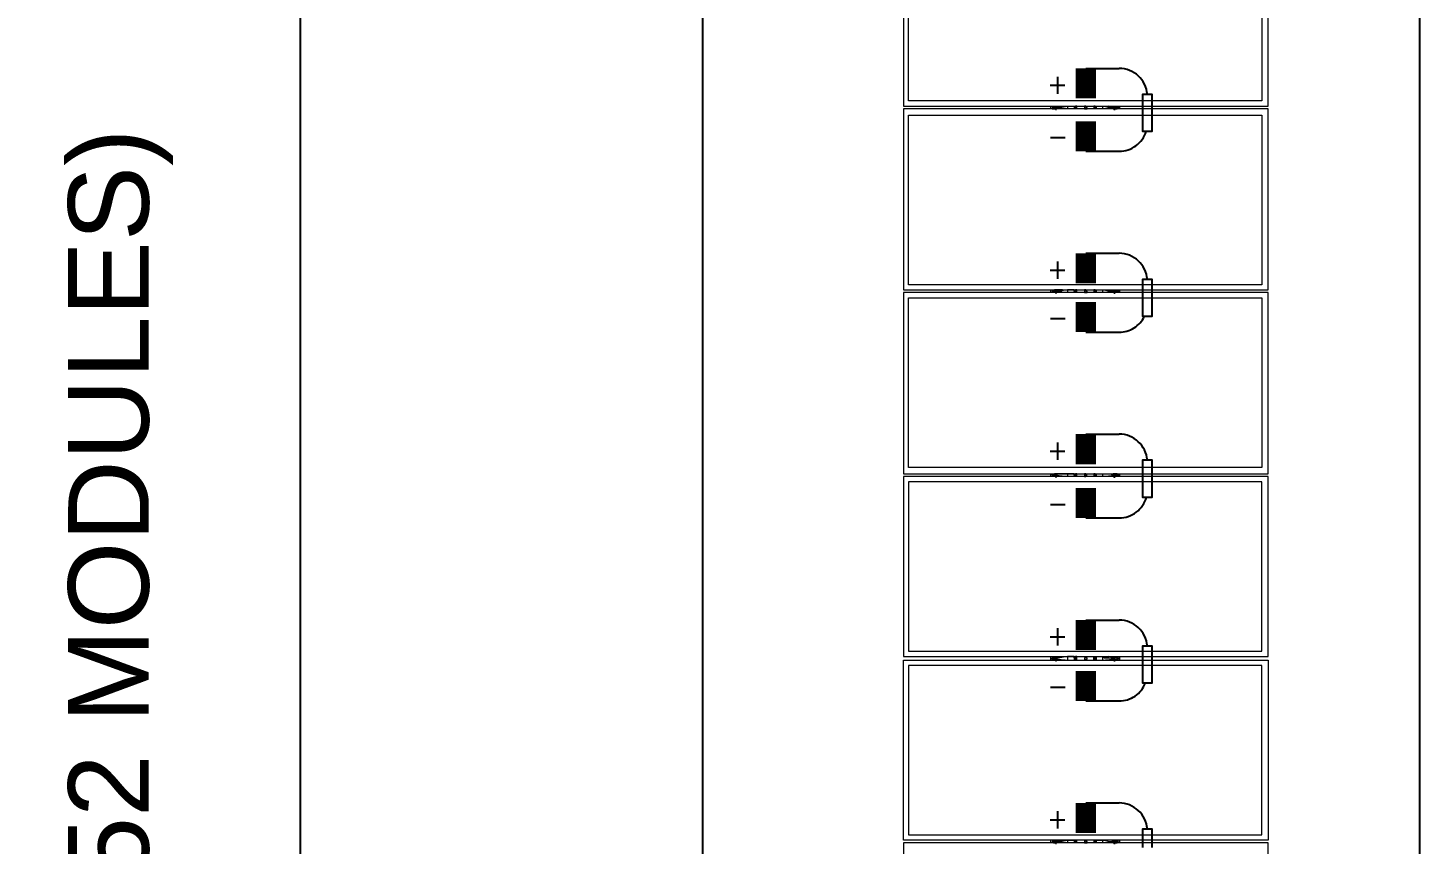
# Model space of a CAD drawing. Header units: feet. Extents: x -5.1 to 70.3, y -33 to 8.
# Drawn here: x 31.435 to 33.834, y -16.285 to -14.879 of the extents above; entities that cross this region are included whole.
import ezdxf
from ezdxf.lldxf.tags import DXFTag

# ---------------------------------------------------------------- set-up
doc = ezdxf.new("R2010")
doc.units = ezdxf.units.FT
doc.header["$MEASUREMENT"] = 0
doc.linetypes.add('HIDDEN', pattern=[0.375, 0.25, -0.125])
for name, color, linetype in [('E-DC HARNESS-NEG', 170, 'DC HARNESS CABLE'), ('E-HARN-COMP', 8, 'Continuous'), ('E-TRNK-CABL-NEG', 170, 'HIDDEN'), ('E-TRUNK-CABLE-POS', 10, 'HIDDEN'), ('G-ANNO-TEXT', 1, 'Continuous'), ('Polarity-Text', 7, 'Continuous')]:
    doc.layers.add(name, color=color, linetype=linetype)
doc.styles.add('NEI-A', font='arial.ttf')
tags = doc.linetypes.add('DC HARNESS CABLE', pattern='A,0.5,-0.2,["DH",Standard,S=0.1,R=0,X=-0.1,Y=-0.05],-0.2', length=0.9).pattern_tags.tags
tags[6] = DXFTag(74, 10)

# ---------------------------------------------------------------- blocks, each defined once
blk = doc.blocks.new('A$Cc93f9aa1')
at = {"lineweight": 5}
for points in [[(4.5748, 0.4666), (4.3448, 0.4666), (4.3448, 0), (4.5748, 0)], [(4.8098, 0.4666), (4.5781, 0.4666), (4.5781, 0), (4.8098, 0)], [(4.8131, 0), (5.0448, 0), (5.0448, 0.4666), (4.8131, 0.4666)], [(5.0481, 0), (5.2781, 0), (5.2781, 0.4666), (5.0481, 0.4666)], [(5.5131, 0.4666), (5.5131, 0), (5.2831, 0), (5.2831, 0.4666)], [(5.7481, 0.4666), (5.5164, 0.4666), (5.5164, 0), (5.7481, 0)], [(4.3515, 0.4583), (4.5681, 0.4583), (4.5681, 0.0067), (4.3515, 0.0067)], [(4.5865, 0.4583), (4.8031, 0.4583), (4.8031, 0.0067), (4.5865, 0.0067)], [(4.8198, 0.4583), (5.0365, 0.4583), (5.0365, 0.0067), (4.8198, 0.0067)], [(5.2715, 0.0067), (5.2715, 0.4583), (5.0548, 0.4583), (5.0548, 0.0067)], [(5.5064, 0.4583), (5.2898, 0.4583), (5.2898, 0.0067), (5.5064, 0.0067)], [(4.5781, 0.2733), (4.5765, 0.2733), (4.5765, 0.275), (4.5781, 0.275)], [(5.5148, 0.275), (5.5148, 0.2733)], [(4.5781, 0.235), (4.5765, 0.235), (4.5765, 0.2333), (4.5748, 0.2333), (4.5748, 0.2317), (4.5765, 0.2317), (4.5781, 0.2317), (4.5781, 0.2333)], [(4.8115, 0.235), (4.8115, 0.2333), (4.8098, 0.2333), (4.8098, 0.2317), (4.8115, 0.2317), (4.8131, 0.2317), (4.8131, 0.2333), (4.8131, 0.235)], [(5.0465, 0.235), (5.0465, 0.2333), (5.0448, 0.2333), (5.0448, 0.2317), (5.0465, 0.2317), (5.0481, 0.2317), (5.0481, 0.2333), (5.0465, 0.2333)], [(5.2815, 0.235), (5.2798, 0.235), (5.2798, 0.2317), (5.2831, 0.2317), (5.2831, 0.2333), (5.2815, 0.2333)], [(5.5164, 0.235), (5.5148, 0.235), (5.5148, 0.2333), (5.5131, 0.2333), (5.5131, 0.2317), (5.5148, 0.2317), (5.5164, 0.2317), (5.5164, 0.2333)]]:
    blk.add_lwpolyline(points, close=True, dxfattribs=at)
for points in [[(4.5781, 0.2767), (4.5748, 0.2767)], [(4.5765, 0.255), (4.5748, 0.255), (4.5748, 0.2567), (4.5765, 0.2633), (4.5765, 0.2733), (4.5765, 0.27), (4.5748, 0.2683)], [(4.5781, 0.27), (4.5781, 0.2733)], [(4.8131, 0.2767), (4.8098, 0.2767)], [(4.8098, 0.2683), (4.8098, 0.27), (4.8098, 0.2717), (4.8115, 0.2717), (4.8115, 0.275), (4.8131, 0.275)], [(4.8115, 0.255), (4.8098, 0.255), (4.8098, 0.2567), (4.8115, 0.2633), (4.8115, 0.2733)], [(4.8115, 0.27), (4.8115, 0.2733), (4.8115, 0.275)], [(5.0481, 0.2767), (5.0448, 0.2767)], [(5.0481, 0.275), (5.0465, 0.275), (5.0465, 0.2733), (5.0448, 0.2733), (5.0448, 0.27), (5.0448, 0.2683)], [(5.0465, 0.255), (5.0448, 0.255), (5.0448, 0.2633), (5.0465, 0.2733)], [(5.0465, 0.27), (5.0465, 0.2733), (5.0465, 0.275)], [(5.2831, 0.2767), (5.2781, 0.2767)], [(5.2798, 0.255), (5.2781, 0.255), (5.2798, 0.2567), (5.2798, 0.2633), (5.2815, 0.2733)], [(5.2815, 0.27), (5.2815, 0.2733), (5.2815, 0.275), (5.2815, 0.2733), (5.2798, 0.2733), (5.2798, 0.2683)], [(5.5164, 0.2767), (5.5131, 0.2767)], [(5.5148, 0.255), (5.5131, 0.255), (5.5131, 0.2567), (5.5148, 0.2633), (5.5148, 0.2733), (5.5148, 0.27), (5.5131, 0.2683)], [(5.5164, 0.27), (5.5164, 0.2733)], [(4.5765, 0.2467), (4.5748, 0.2467), (4.5748, 0.255)], [(4.8115, 0.2467), (4.8098, 0.2467), (4.8098, 0.255)], [(5.0465, 0.2467), (5.0448, 0.2467), (5.0448, 0.255)], [(5.2798, 0.2467), (5.2781, 0.2467), (5.2781, 0.255)], [(5.5148, 0.2467), (5.5131, 0.2467), (5.5131, 0.255)], [(4.5781, 0.2467), (4.5748, 0.2467)], [(4.5781, 0.245), (4.5748, 0.245), (4.5765, 0.245)], [(4.5748, 0.245), (4.5748, 0.2433), (4.5781, 0.2433)], [(4.8131, 0.2467), (4.8098, 0.2467)], [(4.8131, 0.245), (4.8098, 0.245), (4.8115, 0.245)], [(4.8098, 0.245), (4.8098, 0.2433), (4.8131, 0.2433)], [(5.0481, 0.2467), (5.0448, 0.2467)], [(5.0481, 0.245), (5.0448, 0.245), (5.0465, 0.245)], [(5.0448, 0.245), (5.0448, 0.2433), (5.0481, 0.2433)], [(5.2831, 0.2467), (5.2781, 0.2467)], [(5.2831, 0.245), (5.2781, 0.245), (5.2798, 0.245)], [(5.2831, 0.2433), (5.2798, 0.2433), (5.2781, 0.2433), (5.2781, 0.245)], [(5.5164, 0.2467), (5.5131, 0.2467)], [(5.5164, 0.245), (5.5131, 0.245), (5.5148, 0.245)], [(5.5131, 0.245), (5.5131, 0.2433), (5.5164, 0.2433)], [(4.5781, 0.2217), (4.5748, 0.2217), (4.5748, 0.22)], [(4.5781, 0.22), (4.5748, 0.22), (4.5765, 0.22)], [(4.5781, 0.1917), (4.5765, 0.1917), (4.5765, 0.2), (4.5748, 0.21), (4.5748, 0.2183), (4.5765, 0.2183)], [(4.5748, 0.2183), (4.5781, 0.2183)], [(4.8131, 0.2217), (4.8098, 0.2217), (4.8098, 0.22)], [(4.8131, 0.22), (4.8098, 0.22), (4.8115, 0.22)], [(4.8115, 0.2183), (4.8098, 0.2183), (4.8098, 0.21), (4.8115, 0.2), (4.8115, 0.1917), (4.8131, 0.1917)], [(4.8098, 0.2183), (4.8131, 0.2183)], [(5.0481, 0.2217), (5.0448, 0.2217), (5.0448, 0.22)], [(5.0481, 0.22), (5.0448, 0.22), (5.0465, 0.22)], [(5.0465, 0.2183), (5.0448, 0.2183), (5.0448, 0.21), (5.0448, 0.2), (5.0465, 0.1933), (5.0465, 0.1917), (5.0481, 0.1917)], [(5.0448, 0.2183), (5.0481, 0.2183)], [(5.2831, 0.2217), (5.2798, 0.2217), (5.2781, 0.2217), (5.2781, 0.22)], [(5.2831, 0.22), (5.2781, 0.22), (5.2798, 0.22)], [(5.2798, 0.2183), (5.2781, 0.2183), (5.2781, 0.21), (5.2798, 0.2), (5.2815, 0.1933), (5.2815, 0.1917), (5.2831, 0.1917)], [(5.2781, 0.2183), (5.2831, 0.2183)], [(5.5164, 0.2217), (5.5131, 0.2217), (5.5131, 0.22), (5.5164, 0.22)], [(5.5148, 0.1917), (5.5148, 0.2), (5.5131, 0.21), (5.5131, 0.2183), (5.5148, 0.2183)], [(5.5131, 0.2183), (5.5164, 0.2183)], [(4.5748, 0.1967), (4.5765, 0.195), (4.5765, 0.19), (4.5781, 0.19), (4.5781, 0.1917), (4.5781, 0.195)], [(4.8098, 0.1967), (4.8098, 0.195), (4.8098, 0.1933), (4.8115, 0.1933), (4.8115, 0.19), (4.8131, 0.19)], [(5.0448, 0.1967), (5.0448, 0.195), (5.0448, 0.1933), (5.0465, 0.1917), (5.0465, 0.19), (5.0465, 0.1917), (5.0465, 0.195)], [(5.2798, 0.1967), (5.2798, 0.1917), (5.2815, 0.1917), (5.2815, 0.19), (5.2815, 0.1917), (5.2815, 0.195)], [(5.5131, 0.1967), (5.5148, 0.195), (5.5148, 0.19), (5.5148, 0.1917), (5.5164, 0.1917), (5.5164, 0.195)], [(4.5781, 0.1883), (4.5748, 0.1883)], [(4.8131, 0.1883), (4.8098, 0.1883)], [(4.8115, 0.195), (4.8115, 0.1917), (4.8115, 0.19)], [(5.0481, 0.1883), (5.0448, 0.1883)], [(5.2831, 0.1883), (5.2781, 0.1883)], [(5.2815, 0.19), (5.2831, 0.19)], [(5.5164, 0.1883), (5.5131, 0.1883)], [(5.5148, 0.19), (5.5164, 0.19)]]:
    blk.add_lwpolyline(points, dxfattribs=at)
at = {"color": 8, "lineweight": 5, "true_color": 0x808080}
for points in [[(4.5781, 0.2767), (4.5748, 0.2767)], [(4.5748, 0.2733), (4.5765, 0.275)], [(4.5748, 0.27), (4.5765, 0.27), (4.5765, 0.2683), (4.5748, 0.2617)], [(4.5748, 0.2667), (4.5748, 0.2683)], [(4.5781, 0.2733), (4.5781, 0.2733)], [(4.5781, 0.2733), (4.5781, 0.2583)], [(4.5781, 0.2683), (4.5781, 0.27)], [(4.8131, 0.2767), (4.8098, 0.2767)], [(4.8098, 0.2733), (4.8098, 0.275), (4.8115, 0.275)], [(4.8098, 0.2617), (4.8098, 0.27), (4.8115, 0.27)], [(4.8098, 0.2667), (4.8098, 0.2683), (4.8115, 0.2683)], [(4.8115, 0.2733), (4.8115, 0.2733)], [(4.8115, 0.2733), (4.8131, 0.2583)], [(4.8131, 0.2717), (4.8131, 0.2717)], [(4.8131, 0.2683), (4.8131, 0.27), (4.8148, 0.27)], [(5.0481, 0.2767), (5.0448, 0.2767)], [(5.0448, 0.2733), (5.0448, 0.275), (5.0465, 0.275)], [(5.0448, 0.2617), (5.0448, 0.27), (5.0465, 0.27)], [(5.0448, 0.2667), (5.0448, 0.2683), (5.0465, 0.2683)], [(5.0465, 0.2733), (5.0465, 0.2733)], [(5.0465, 0.2733), (5.0481, 0.2583)], [(5.0481, 0.2683), (5.0481, 0.27)], [(5.2831, 0.2767), (5.2781, 0.2767)], [(5.2781, 0.2733), (5.2798, 0.2733), (5.2798, 0.275), (5.2815, 0.275)], [(5.2781, 0.27), (5.2798, 0.27), (5.2798, 0.2683), (5.2781, 0.2617)], [(5.2781, 0.2683), (5.2798, 0.2683), (5.2781, 0.2667)], [(5.2815, 0.2733), (5.2815, 0.2733)], [(5.2815, 0.2733), (5.2831, 0.2583)], [(5.2831, 0.2683), (5.2831, 0.27)], [(5.5164, 0.2767), (5.5131, 0.2767)], [(5.5131, 0.2733), (5.5148, 0.275)], [(5.5131, 0.27), (5.5148, 0.27), (5.5131, 0.2683), (5.5131, 0.2617)], [(5.5131, 0.2667), (5.5131, 0.2683), (5.5148, 0.2683)], [(5.5148, 0.2733), (5.5164, 0.2583)], [(5.5164, 0.2733), (5.5164, 0.2733)], [(5.5164, 0.2683), (5.5164, 0.27)], [(4.5781, 0.255), (4.5748, 0.255)], [(4.8131, 0.255), (4.8098, 0.255)], [(5.0481, 0.255), (5.0448, 0.255)], [(5.2831, 0.255), (5.2781, 0.255)], [(5.5164, 0.255), (5.5131, 0.255)], [(4.5748, 0.21), (4.5781, 0.21)], [(4.5748, 0.195), (4.5765, 0.195), (4.5765, 0.1967), (4.5748, 0.2033)], [(4.5765, 0.1967), (4.5748, 0.1967), (4.5748, 0.1983)], [(4.5781, 0.2067), (4.5781, 0.1917)], [(4.5781, 0.1967), (4.5781, 0.195), (4.5798, 0.195)], [(4.8098, 0.21), (4.8131, 0.21)], [(4.8098, 0.2033), (4.8098, 0.195), (4.8115, 0.195)], [(4.8115, 0.1967), (4.8098, 0.1967), (4.8098, 0.1983)], [(4.8131, 0.2067), (4.8115, 0.1917)], [(4.8131, 0.1967), (4.8131, 0.195), (4.8148, 0.195)], [(5.0448, 0.21), (5.0481, 0.21)], [(5.0448, 0.2033), (5.0448, 0.195), (5.0465, 0.195)], [(5.0465, 0.1967), (5.0448, 0.1967), (5.0448, 0.1983)], [(5.0481, 0.2067), (5.0465, 0.1917)], [(5.0481, 0.1967), (5.0481, 0.195), (5.0498, 0.195)], [(5.2781, 0.21), (5.2831, 0.21)], [(5.2781, 0.195), (5.2798, 0.195), (5.2798, 0.1967), (5.2781, 0.2033)], [(5.2781, 0.1967), (5.2798, 0.1967), (5.2781, 0.1983)], [(5.2831, 0.2067), (5.2815, 0.1917)], [(5.2831, 0.1967), (5.2831, 0.195), (5.2848, 0.195)], [(5.5131, 0.21), (5.5164, 0.21)], [(5.5131, 0.195), (5.5148, 0.195), (5.5131, 0.1967), (5.5131, 0.2033)], [(5.5131, 0.1967), (5.5131, 0.1983)], [(5.5164, 0.2067), (5.5148, 0.1917)], [(5.5164, 0.1967), (5.5164, 0.195), (5.5181, 0.195)], [(4.5765, 0.19), (4.5765, 0.1917), (4.5748, 0.1917)], [(4.5781, 0.1883), (4.5748, 0.1883)], [(4.5781, 0.1917), (4.5781, 0.1917)], [(4.8115, 0.19), (4.8098, 0.1917)], [(4.8131, 0.1883), (4.8098, 0.1883)], [(4.8115, 0.1917), (4.8115, 0.1917)], [(5.0465, 0.19), (5.0448, 0.19), (5.0448, 0.1917)], [(5.0481, 0.1883), (5.0448, 0.1883)], [(5.0465, 0.1917), (5.0465, 0.1917)], [(5.2815, 0.19), (5.2798, 0.19), (5.2798, 0.1917), (5.2781, 0.1917)], [(5.2831, 0.1883), (5.2781, 0.1883)], [(5.2815, 0.1917), (5.2815, 0.1917)], [(5.5148, 0.19), (5.5148, 0.1917), (5.5131, 0.1917)], [(5.5164, 0.1883), (5.5131, 0.1883)], [(5.5164, 0.1917), (5.5164, 0.1917)]]:
    blk.add_lwpolyline(points, dxfattribs=at)
for points in [[(4.5798, 0.27), (4.5781, 0.27)], [(5.0498, 0.27), (5.0481, 0.27)], [(5.2848, 0.27), (5.2831, 0.27)], [(5.5181, 0.27), (5.5164, 0.27)]]:
    blk.add_lwpolyline(points, close=True, dxfattribs=at)

msp = doc.modelspace()

# ---------------------------------------------------------------- linework, layer by layer
at = {"layer": 'E-DC HARNESS-NEG', "ltscale": 0.5}
msp.add_lwpolyline([(33.8344, -9.2678), (33.8323, -21.8823)], dxfattribs=at)
at = {"layer": 'E-HARN-COMP', "const_width": 0.0347}
for points in [[(33.2584, -15.001), (33.2584, -14.9492)], [(33.2584, -15.092), (33.2584, -15.0402)], [(33.2584, -15.3195), (33.2584, -15.2677)], [(33.2584, -15.4035), (33.2584, -15.3517)], [(33.2584, -15.631), (33.2584, -15.5792)], [(33.2584, -15.7236), (33.2584, -15.6719)], [(33.2584, -15.9511), (33.2584, -15.8994)], [(33.2584, -16.0388), (33.2584, -15.987)], [(33.2584, -16.2662), (33.2584, -16.2145)]]:
    msp.add_lwpolyline(points, dxfattribs=at)
at = {"layer": 'E-HARN-COMP'}
for points in [[(33.3724, -15.0258), (33.3724, -14.9942), (33.3562, -14.9942), (33.3562, -15.0258)], [(33.3562, -15.0258), (33.3562, -15.0575), (33.3724, -15.0575), (33.3724, -15.0258)], [(33.3724, -15.3444), (33.3724, -15.3127), (33.3562, -15.3127), (33.3562, -15.3444)], [(33.3562, -15.3444), (33.3562, -15.3761), (33.3724, -15.3761), (33.3724, -15.3444)], [(33.3724, -15.6559), (33.3724, -15.6242), (33.3562, -15.6242), (33.3562, -15.6559)], [(33.3562, -15.6559), (33.3562, -15.6876), (33.3724, -15.6876), (33.3724, -15.6559)], [(33.3724, -15.976), (33.3724, -15.9443), (33.3562, -15.9443), (33.3562, -15.976)], [(33.3562, -15.976), (33.3562, -16.0077), (33.3724, -16.0077), (33.3724, -15.976)], [(33.3724, -16.2911), (33.3724, -16.2594), (33.3562, -16.2594), (33.3562, -16.2911)]]:
    msp.add_lwpolyline(points, dxfattribs=at)
at = {"layer": 'E-TRNK-CABL-NEG', "ltscale": 0.1}
for points in [[(33.2584, -15.092), (33.3156, -15.092, 0.329497), (33.3623, -15.0575, 0.329497)], [(33.2584, -15.4035), (33.3156, -15.4035, 0.286977), (33.3595, -15.3761, 0.286977)], [(33.2584, -15.7236), (33.3156, -15.7236, 0.338726), (33.3627, -15.6876, 0.338726)], [(33.2584, -16.0388), (33.3156, -16.0388, 0.30904), (33.3611, -16.0077, 0.30904)]]:
    msp.add_lwpolyline(points, format="xyb", dxfattribs=at)
at = {"layer": 'E-TRUNK-CABLE-POS', "ltscale": 0.1}
for points in [[(33.2584, -14.9492), (33.3156, -14.9492, -0.391396), (33.3643, -14.9942, -0.391396)], [(33.2584, -15.2677), (33.3156, -15.2677, -0.391396), (33.3643, -15.3127, -0.391396)], [(33.2584, -15.5792), (33.3156, -15.5792, -0.391396), (33.3643, -15.6242, -0.391396)], [(33.2584, -15.8994), (33.3156, -15.8994, -0.391396), (33.3643, -15.9443, -0.391396)], [(33.2584, -16.2145), (33.3156, -16.2145, -0.391396), (33.3643, -16.2594, -0.391396)]]:
    msp.add_lwpolyline(points, format="xyb", dxfattribs=at)
at = {"layer": 'G-ANNO-TEXT', "flags": 128}
for points in [[(31.9996, -26.4403, -0.463783), (31.9049, -26.3516), (31.9049, -17.9502, 0.298343), (31.8101, -17.8217, 0.298343), (31.9049, -17.6932), (31.9049, -9.3397, -0.4246), (31.9996, -9.204)], [(32.6931, -17.5481, -0.298343), (32.5983, -17.4196), (32.5983, -13.0489, 0.298343), (32.5036, -12.9204, 0.298343), (32.5983, -12.7919), (32.5983, -9.2681, -0.512843), (32.6923, -9.1919)]]:
    msp.add_lwpolyline(points, format="xyb", dxfattribs=at)
at = {"layer": 'Polarity-Text'}
for p, q in [((33.2095, -14.9635), (33.2095, -14.9932)), ((33.197, -14.9783), (33.2221, -14.9783)), ((33.1975, -15.0684), (33.2226, -15.0684)), ((33.197, -15.2969), (33.2221, -15.2969)), ((33.2095, -15.282), (33.2095, -15.3117)), ((33.1975, -15.3799), (33.2226, -15.3799)), ((33.2095, -15.5935), (33.2095, -15.6232)), ((33.197, -15.6083), (33.2221, -15.6083)), ((33.1975, -15.7001), (33.2226, -15.7001)), ((33.197, -15.9285), (33.2221, -15.9285)), ((33.2095, -15.9136), (33.2095, -15.9433)), ((33.1975, -16.0152), (33.2226, -16.0152)), ((33.2095, -16.2288), (33.2095, -16.2584)), ((33.197, -16.2436), (33.2221, -16.2436))]:
    msp.add_line(p, q, dxfattribs=at)

# ---------------------------------------------------------------- block references
at = {"xscale": 1.34754266, "yscale": 1.34754266, "zscale": 1.34754266, "rotation": 270}
msp.add_blockref('A$Cc93f9aa1', (32.944, -8.8495), dxfattribs=at)

# ---------------------------------------------------------------- texts
at = {"layer": 'G-ANNO-TEXT', "insert": (31.5048, -15.0528), "char_height": 0.138889, "width": 5.87025, "attachment_point": 3, "rotation": 90, "style": 'NEI-A', "bg_fill": 3, "box_fill_scale": 1.5, "bg_fill_color": 256, "bg_fill_transparency": 0}
msp.add_mtext('NEXTRACKER (580W) - SHORT TRACKER  (52 MODULES)', dxfattribs=at)

doc.saveas('drawing.dxf')
